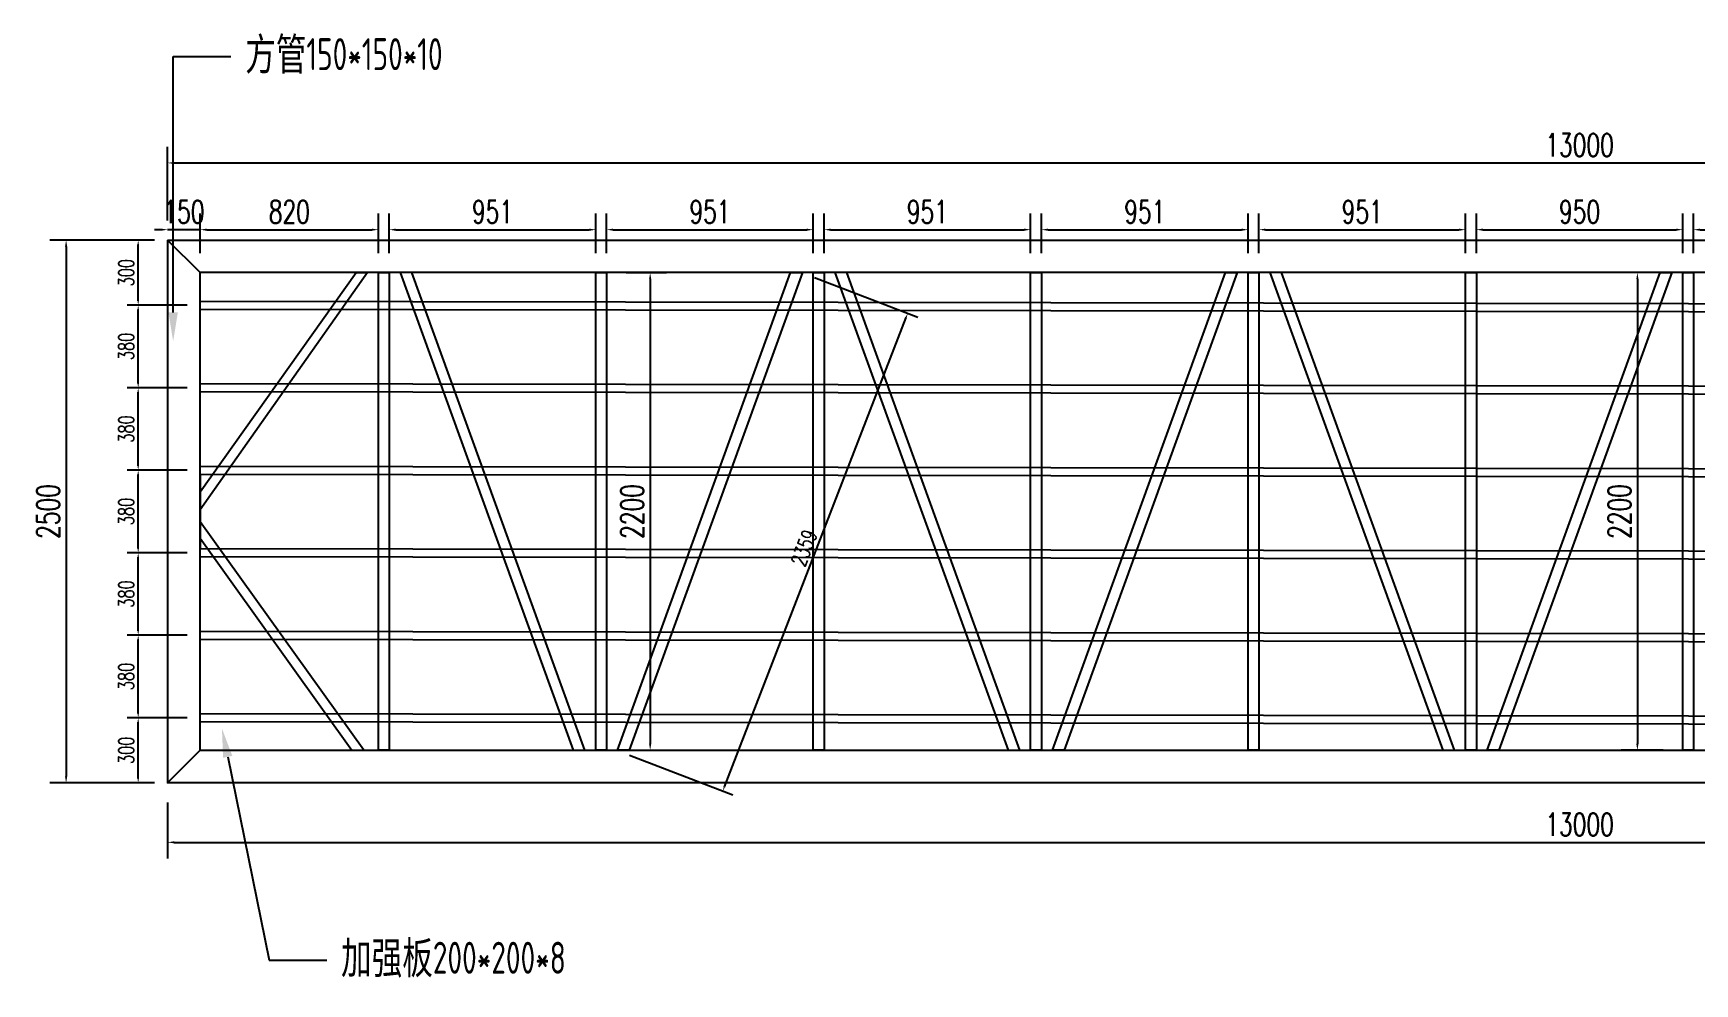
# Model space of a CAD drawing. Header units: millimetres. Extents: x -2430464 to 225692, y -180 to 1805330.
# Drawn here: x -681324 to -673674, y 476165 to 480543 of the extents above; entities that cross this region are included whole.
import ezdxf
from ezdxf import colors
from ezdxf.entities.mleader import LeaderData, LeaderLine
from ezdxf.math import Vec2, Vec3

# ---------------------------------------------------------------- set-up
doc = ezdxf.new("R2010")
doc.units = ezdxf.units.MM
doc.header["$LTSCALE"] = 1000
doc.layers.get('0').update_dxf_attribs({"linetype": 'CONTINUOUS'})
doc.layers.get('DEFPOINTS').update_dxf_attribs({"linetype": 'CONTINUOUS'})
for name, color, linetype in [('W-bridge approach引桥', 4, 'CONTINUOUS'), ('方管150X150X12', 3, 'CONTINUOUS'), ('结构', 1, 'CONTINUOUS')]:
    doc.layers.add(name, color=color, linetype=linetype)
doc.layers.add('成片房屋', color=1, linetype='CONTINUOUS', lineweight=0)
doc.styles.get("Standard").update_dxf_attribs({"font": 'tssdeng.shx', "width": 0.7, "bigfont": 'hztxt.shx'})
doc.styles.add('STANDARD_T3', font='simplex.shx', dxfattribs={"width": 0.7, "bigfont": 'gbcbig.shx'})
doc.dimstyles.new('W&&20', dxfattribs={"dimtxt": 70, "dimasz": 20, "dimexe": 50, "dimexo": 60, "dimgap": 20, "dimtad": 1, "dimdec": 0, "dimzin": 0, "dimdsep": 46, "dimtxsty": 'STANDARD_T3', "dimcen": 0.09, "dimclrd": 1, "dimclre": 1, "dimclrt": 7, "dimazin": 2, "dimtfac": 1, "dimtdec": 0, "dimtix": 1, "dimtmove": 2, "dimatfit": 3, "dimfxl": 0, "dimtolj": 1, "dimtzin": 0, "dimarcsym": 0})
doc.dimstyles.new('W&&30', dxfattribs={"dimtxt": 105, "dimasz": 30, "dimexe": 75, "dimexo": 90, "dimgap": 30, "dimtad": 1, "dimdec": 0, "dimzin": 0, "dimdsep": 46, "dimtxsty": 'STANDARD_T3', "dimcen": 0.09, "dimclrd": 1, "dimclre": 1, "dimclrt": 7, "dimazin": 2, "dimtfac": 1, "dimtdec": 0, "dimtix": 1, "dimtmove": 2, "dimatfit": 3, "dimfxl": 0, "dimtolj": 1, "dimtzin": 0, "dimarcsym": 0})

# ---------------------------------------------------------------- blocks, each defined once
blk = doc.blocks.new('*D3013')
at = {"layer": 'DEFPOINTS', "color": 0, "transparency": 16777216}
for p in [(-678733.8, 479638), (-679684.8, 479440.1), (-678733.8, 479440.1)]:
    blk.add_point(p, dxfattribs=at)
at = {"layer": '成片房屋', "color": 1, "lineweight": -2, "transparency": 16777216}
for p, q in [((-679684.8, 479530.1), (-679684.8, 479713)), ((-678733.8, 479530.1), (-678733.8, 479713)), ((-679654.8, 479638), (-678763.8, 479638))]:
    blk.add_line(p, q, dxfattribs=at)
at = {"layer": '成片房屋', "color": 1, "transparency": 16777216}
for points in [[(-679654.8, 479643), (-679654.8, 479633), (-679684.8, 479638)], [(-678763.8, 479643), (-678763.8, 479633), (-678733.8, 479638)]]:
    blk.add_solid(points, dxfattribs=at)
at = {"layer": '成片房屋', "color": 7, "transparency": 16777216, "insert": (-679209.3, 479720.5), "char_height": 105, "attachment_point": 5, "style": 'STANDARD_T3'}
blk.add_mtext('\\A1;951', dxfattribs=at)
blk = doc.blocks.new('*D3014')
at = {"layer": 'DEFPOINTS', "color": 0, "transparency": 16777216}
for p in [(-677732.8, 479638), (-678683.8, 479440.1), (-677732.8, 479440.1)]:
    blk.add_point(p, dxfattribs=at)
at = {"layer": '成片房屋', "color": 1, "lineweight": -2, "transparency": 16777216}
for p, q in [((-678683.8, 479530.1), (-678683.8, 479713)), ((-677732.8, 479530.1), (-677732.8, 479713)), ((-678653.8, 479638), (-677762.8, 479638))]:
    blk.add_line(p, q, dxfattribs=at)
at = {"layer": '成片房屋', "color": 1, "transparency": 16777216}
for points in [[(-678653.8, 479643), (-678653.8, 479633), (-678683.8, 479638)], [(-677762.8, 479643), (-677762.8, 479633), (-677732.8, 479638)]]:
    blk.add_solid(points, dxfattribs=at)
at = {"layer": '成片房屋', "color": 7, "transparency": 16777216, "insert": (-678208.3, 479720.5), "char_height": 105, "attachment_point": 5, "style": 'STANDARD_T3'}
blk.add_mtext('\\A1;951', dxfattribs=at)
blk = doc.blocks.new('*D3015')
at = {"layer": 'DEFPOINTS', "color": 0, "transparency": 16777216}
for p in [(-676731.8, 479638), (-677682.8, 479440.1), (-676731.8, 479440.1)]:
    blk.add_point(p, dxfattribs=at)
at = {"layer": '成片房屋', "color": 1, "lineweight": -2, "transparency": 16777216}
for p, q in [((-677682.8, 479530.1), (-677682.8, 479713)), ((-676731.8, 479530.1), (-676731.8, 479713)), ((-677652.8, 479638), (-676761.8, 479638))]:
    blk.add_line(p, q, dxfattribs=at)
at = {"layer": '成片房屋', "color": 1, "transparency": 16777216}
for points in [[(-677652.8, 479643), (-677652.8, 479633), (-677682.8, 479638)], [(-676761.8, 479643), (-676761.8, 479633), (-676731.8, 479638)]]:
    blk.add_solid(points, dxfattribs=at)
at = {"layer": '成片房屋', "color": 7, "transparency": 16777216, "insert": (-677207.3, 479720.5), "char_height": 105, "attachment_point": 5, "style": 'STANDARD_T3'}
blk.add_mtext('\\A1;951', dxfattribs=at)
blk = doc.blocks.new('*D3016')
at = {"layer": 'DEFPOINTS', "color": 0, "transparency": 16777216}
for p in [(-675730.8, 479638), (-676681.8, 479440.1), (-675730.8, 479440.1)]:
    blk.add_point(p, dxfattribs=at)
at = {"layer": '成片房屋', "color": 1, "lineweight": -2, "transparency": 16777216}
for p, q in [((-676681.8, 479530.1), (-676681.8, 479713)), ((-675730.8, 479530.1), (-675730.8, 479713)), ((-676651.8, 479638), (-675760.8, 479638))]:
    blk.add_line(p, q, dxfattribs=at)
at = {"layer": '成片房屋', "color": 1, "transparency": 16777216}
for points in [[(-676651.8, 479643), (-676651.8, 479633), (-676681.8, 479638)], [(-675760.8, 479643), (-675760.8, 479633), (-675730.8, 479638)]]:
    blk.add_solid(points, dxfattribs=at)
at = {"layer": '成片房屋', "color": 7, "transparency": 16777216, "insert": (-676206.3, 479720.5), "char_height": 105, "attachment_point": 5, "style": 'STANDARD_T3'}
blk.add_mtext('\\A1;951', dxfattribs=at)
blk = doc.blocks.new('*D3017')
at = {"layer": 'DEFPOINTS', "color": 0, "transparency": 16777216}
for p in [(-674729.8, 479638), (-675680.8, 479440.1), (-674729.8, 479440.1)]:
    blk.add_point(p, dxfattribs=at)
at = {"layer": '成片房屋', "color": 1, "lineweight": -2, "transparency": 16777216}
for p, q in [((-675680.8, 479530.1), (-675680.8, 479713)), ((-674729.8, 479530.1), (-674729.8, 479713)), ((-675650.8, 479638), (-674759.8, 479638))]:
    blk.add_line(p, q, dxfattribs=at)
at = {"layer": '成片房屋', "color": 1, "transparency": 16777216}
for points in [[(-675650.8, 479643), (-675650.8, 479633), (-675680.8, 479638)], [(-674759.8, 479643), (-674759.8, 479633), (-674729.8, 479638)]]:
    blk.add_solid(points, dxfattribs=at)
at = {"layer": '成片房屋', "color": 7, "transparency": 16777216, "insert": (-675205.3, 479720.5), "char_height": 105, "attachment_point": 5, "style": 'STANDARD_T3'}
blk.add_mtext('\\A1;951', dxfattribs=at)
blk = doc.blocks.new('*D3018')
at = {"layer": 'DEFPOINTS', "color": 0, "transparency": 16777216}
for p in [(-673729.8, 479638), (-674679.8, 479440.1), (-673729.8, 479440.1)]:
    blk.add_point(p, dxfattribs=at)
at = {"layer": '成片房屋', "color": 1, "lineweight": -2, "transparency": 16777216}
for p, q in [((-674679.8, 479530.1), (-674679.8, 479713)), ((-673729.8, 479530.1), (-673729.8, 479713)), ((-674649.8, 479638), (-673759.8, 479638))]:
    blk.add_line(p, q, dxfattribs=at)
at = {"layer": '成片房屋', "color": 1, "transparency": 16777216}
for points in [[(-674649.8, 479643), (-674649.8, 479633), (-674679.8, 479638)], [(-673759.8, 479643), (-673759.8, 479633), (-673729.8, 479638)]]:
    blk.add_solid(points, dxfattribs=at)
at = {"layer": '成片房屋', "color": 7, "transparency": 16777216, "insert": (-674204.8, 479720.5), "char_height": 105, "attachment_point": 5, "style": 'STANDARD_T3'}
blk.add_mtext('\\A1;950', dxfattribs=at)
blk = doc.blocks.new('*D3022')
at = {"layer": 'DEFPOINTS', "color": 0, "transparency": 16777216}
for p in [(-679734.8, 479638), (-680554.8, 479440.1), (-679734.8, 479440.1)]:
    blk.add_point(p, dxfattribs=at)
at = {"layer": '成片房屋', "color": 1, "lineweight": -2, "transparency": 16777216}
for p, q in [((-680554.8, 479530.1), (-680554.8, 479713)), ((-679734.8, 479530.1), (-679734.8, 479713)), ((-680524.8, 479638), (-679764.8, 479638))]:
    blk.add_line(p, q, dxfattribs=at)
at = {"layer": '成片房屋', "color": 1, "transparency": 16777216}
for points in [[(-680524.8, 479643), (-680524.8, 479633), (-680554.8, 479638)], [(-679764.8, 479643), (-679764.8, 479633), (-679734.8, 479638)]]:
    blk.add_solid(points, dxfattribs=at)
at = {"layer": '成片房屋', "color": 7, "transparency": 16777216, "insert": (-680144.8, 479720.5), "char_height": 105, "attachment_point": 5, "style": 'STANDARD_T3'}
blk.add_mtext('\\A1;820', dxfattribs=at)
blk = doc.blocks.new('*D2888')
at = {"layer": 'DEFPOINTS', "color": 0, "transparency": 16777216}
for p in [(-680704.8, 479638), (-680704.8, 479590.1), (-680554.8, 479440.1)]:
    blk.add_point(p, dxfattribs=at)
at = {"layer": '成片房屋', "color": 1, "lineweight": -2, "transparency": 16777216}
for p, q in [((-680704.8, 479680.1), (-680704.8, 479713)), ((-680554.8, 479530.1), (-680554.8, 479713)), ((-680734.8, 479638), (-680764.8, 479638)), ((-680554.8, 479638), (-680704.8, 479638)), ((-680524.8, 479638), (-680494.8, 479638))]:
    blk.add_line(p, q, dxfattribs=at)
at = {"layer": '成片房屋', "color": 1, "transparency": 16777216}
for points in [[(-680734.8, 479643), (-680734.8, 479633), (-680704.8, 479638)], [(-680524.8, 479643), (-680524.8, 479633), (-680554.8, 479638)]]:
    blk.add_solid(points, dxfattribs=at)
at = {"layer": '成片房屋', "color": 7, "transparency": 16777216, "insert": (-680629.8, 479720.5), "char_height": 105, "attachment_point": 5, "style": 'STANDARD_T3'}
blk.add_mtext('\\A1;150', dxfattribs=at)
blk = doc.blocks.new('*D2889')
at = {"layer": 'DEFPOINTS', "color": 0, "transparency": 16777216}
for p in [(-680704.8, 477090.1), (-667704.8, 477090.1), (-667704.8, 476816.2)]:
    blk.add_point(p, dxfattribs=at)
at = {"layer": '成片房屋', "color": 1, "lineweight": -2, "transparency": 16777216}
for p, q in [((-680704.8, 477000.1), (-680704.8, 476741.2)), ((-667704.8, 477000.1), (-667704.8, 476741.2)), ((-680674.8, 476816.2), (-667734.8, 476816.2))]:
    blk.add_line(p, q, dxfattribs=at)
at = {"layer": '成片房屋', "color": 1, "transparency": 16777216}
for points in [[(-680674.8, 476821.2), (-680674.8, 476811.2), (-680704.8, 476816.2)], [(-667734.8, 476821.2), (-667734.8, 476811.2), (-667704.8, 476816.2)]]:
    blk.add_solid(points, dxfattribs=at)
at = {"layer": '成片房屋', "color": 7, "transparency": 16777216, "insert": (-674204.8, 476898.7), "char_height": 105, "attachment_point": 5, "style": 'STANDARD_T3'}
blk.add_mtext('\\A1;13000', dxfattribs=at)
blk = doc.blocks.new('*D3024')
at = {"layer": 'DEFPOINTS', "color": 0, "transparency": 16777216}
for p in [(-678683.8, 479440.1), (-678683.8, 477240.1), (-678483.5, 477240.1)]:
    blk.add_point(p, dxfattribs=at)
at = {"layer": '成片房屋', "color": 1, "lineweight": -2, "transparency": 16777216}
for p, q in [((-678593.8, 479440.1), (-678408.5, 479440.1)), ((-678483.5, 479410.1), (-678483.5, 477270.1)), ((-678593.8, 477240.1), (-678408.5, 477240.1))]:
    blk.add_line(p, q, dxfattribs=at)
at = {"layer": '成片房屋', "color": 1, "transparency": 16777216}
for points in [[(-678488.5, 479410.1), (-678478.5, 479410.1), (-678483.5, 479440.1)], [(-678488.5, 477270.1), (-678478.5, 477270.1), (-678483.5, 477240.1)]]:
    blk.add_solid(points, dxfattribs=at)
at = {"layer": '成片房屋', "color": 7, "transparency": 16777216, "insert": (-678566, 478340.1), "char_height": 105, "attachment_point": 5, "rotation": 90, "style": 'STANDARD_T3'}
blk.add_mtext('\\A1;2200', dxfattribs=at)
blk = doc.blocks.new('*D3025')
at = {"layer": 'DEFPOINTS', "color": 0, "transparency": 16777216}
for p in [(-673779.8, 479440.1), (-673938.5, 477240.1), (-673729.8, 477240.1)]:
    blk.add_point(p, dxfattribs=at)
at = {"layer": '成片房屋', "color": 1, "lineweight": -2, "transparency": 16777216}
for p, q in [((-673869.8, 479440.1), (-674013.5, 479440.1)), ((-673938.5, 479410.1), (-673938.5, 477270.1)), ((-673819.8, 477240.1), (-674013.5, 477240.1))]:
    blk.add_line(p, q, dxfattribs=at)
at = {"layer": '成片房屋', "color": 1, "transparency": 16777216}
for points in [[(-673943.5, 479410.1), (-673933.5, 479410.1), (-673938.5, 479440.1)], [(-673943.5, 477270.1), (-673933.5, 477270.1), (-673938.5, 477240.1)]]:
    blk.add_solid(points, dxfattribs=at)
at = {"layer": '成片房屋', "color": 7, "transparency": 16777216, "insert": (-674021, 478340.1), "char_height": 105, "attachment_point": 5, "rotation": 90, "style": 'STANDARD_T3'}
blk.add_mtext('\\A1;2200', dxfattribs=at)
blk = doc.blocks.new('*D3026')
at = {"layer": 'DEFPOINTS', "color": 0, "transparency": 16777216}
for p in [(-667704.8, 479945.3), (-680704.8, 479590.1), (-667704.8, 479590.1)]:
    blk.add_point(p, dxfattribs=at)
at = {"layer": '成片房屋', "color": 1, "lineweight": -2, "transparency": 16777216}
for p, q in [((-680704.8, 479680.1), (-680704.8, 480020.3)), ((-667704.8, 479680.1), (-667704.8, 480020.3)), ((-680674.8, 479945.3), (-667734.8, 479945.3))]:
    blk.add_line(p, q, dxfattribs=at)
at = {"layer": '成片房屋', "color": 1, "transparency": 16777216}
for points in [[(-680674.8, 479950.3), (-680674.8, 479940.3), (-680704.8, 479945.3)], [(-667734.8, 479950.3), (-667734.8, 479940.3), (-667704.8, 479945.3)]]:
    blk.add_solid(points, dxfattribs=at)
at = {"layer": '成片房屋', "color": 7, "transparency": 16777216, "insert": (-674204.8, 480027.8), "char_height": 105, "attachment_point": 5, "style": 'STANDARD_T3'}
blk.add_mtext('\\A1;13000', dxfattribs=at)
blk = doc.blocks.new('*D3029')
at = {"layer": 'DEFPOINTS', "color": 0, "transparency": 16777216}
for p in [(-680704.8, 479590.1), (-681172.3, 477090.1), (-680704.8, 477090.1)]:
    blk.add_point(p, dxfattribs=at)
at = {"layer": '成片房屋', "color": 1, "lineweight": -2, "transparency": 16777216}
for p, q in [((-680794.8, 479590.1), (-681247.3, 479590.1)), ((-681172.3, 479560.1), (-681172.3, 477120.1)), ((-680794.8, 477090.1), (-681247.3, 477090.1))]:
    blk.add_line(p, q, dxfattribs=at)
at = {"layer": '成片房屋', "color": 1, "transparency": 16777216}
for points in [[(-681177.3, 479560.1), (-681167.3, 479560.1), (-681172.3, 479590.1)], [(-681177.3, 477120.1), (-681167.3, 477120.1), (-681172.3, 477090.1)]]:
    blk.add_solid(points, dxfattribs=at)
at = {"layer": '成片房屋', "color": 7, "transparency": 16777216, "insert": (-681254.8, 478340.1), "char_height": 105, "attachment_point": 5, "rotation": 90, "style": 'STANDARD_T3'}
blk.add_mtext('\\A1;2500', dxfattribs=at)
blk = doc.blocks.new('*D3053')
at = {"layer": 'DEFPOINTS', "color": 0, "transparency": 16777216}
for p in [(-672729.8, 479638), (-673679.8, 479440.1), (-672729.8, 479440.1)]:
    blk.add_point(p, dxfattribs=at)
at = {"layer": '成片房屋', "color": 1, "lineweight": -2, "transparency": 16777216}
for p, q in [((-673679.8, 479530.1), (-673679.8, 479713)), ((-672729.8, 479530.1), (-672729.8, 479713)), ((-673649.8, 479638), (-672759.8, 479638))]:
    blk.add_line(p, q, dxfattribs=at)
at = {"layer": '成片房屋', "color": 1, "transparency": 16777216}
for points in [[(-673649.8, 479643), (-673649.8, 479633), (-673679.8, 479638)], [(-672759.8, 479643), (-672759.8, 479633), (-672729.8, 479638)]]:
    blk.add_solid(points, dxfattribs=at)
at = {"layer": '成片房屋', "color": 7, "transparency": 16777216, "insert": (-673204.8, 479720.5), "char_height": 105, "attachment_point": 5, "style": 'STANDARD_T3'}
blk.add_mtext('\\A1;950', dxfattribs=at)
blk = doc.blocks.new('*D3054')
at = {"layer": 'DEFPOINTS', "color": 0, "transparency": 16777216}
for p in [(-677782.8, 479440.1), (-677298.1, 479252.6), (-678633.8, 477240.1)]:
    blk.add_point(p, dxfattribs=at)
at = {"layer": '方管150X150X12', "color": 1, "lineweight": -2, "transparency": 16777216}
for p, q in [((-677726.9, 479418.4), (-677251.5, 479234.5)), ((-678141.9, 477071.2), (-677305.3, 479233.9)), ((-678577.9, 477218.4), (-678102.5, 477034.5))]:
    blk.add_line(p, q, dxfattribs=at)
at = {"layer": '方管150X150X12', "color": 1, "transparency": 16777216}
for points in [[(-677308.4, 479235.1), (-677302.2, 479232.7), (-677298.1, 479252.6)], [(-678145, 477072.4), (-678138.8, 477070), (-678149.1, 477052.6)]]:
    blk.add_solid(points, dxfattribs=at)
at = {"layer": '方管150X150X12', "color": 7, "transparency": 16777216, "insert": (-677774.9, 478172.4), "char_height": 70, "attachment_point": 5, "rotation": 68.85262, "style": 'STANDARD_T3'}
blk.add_mtext('\\A1;2359', dxfattribs=at)
blk = doc.blocks.new('*D3060')
at = {"layer": 'DEFPOINTS', "color": 0, "transparency": 16777216}
for p in [(-680840.5, 477390.1), (-680554.8, 477390.1), (-680704.8, 477090.1)]:
    blk.add_point(p, dxfattribs=at)
at = {"layer": '方管150X150X12', "color": 1, "lineweight": -2, "transparency": 16777216}
for p, q in [((-680614.8, 477390.1), (-680890.5, 477390.1)), ((-680840.5, 477110.1), (-680840.5, 477370.1)), ((-680764.8, 477090.1), (-680890.5, 477090.1))]:
    blk.add_line(p, q, dxfattribs=at)
at = {"layer": '方管150X150X12', "color": 1, "transparency": 16777216}
for points in [[(-680843.8, 477370.1), (-680837.1, 477370.1), (-680840.5, 477390.1)], [(-680843.8, 477110.1), (-680837.1, 477110.1), (-680840.5, 477090.1)]]:
    blk.add_solid(points, dxfattribs=at)
at = {"layer": '方管150X150X12', "color": 7, "transparency": 16777216, "insert": (-680895.5, 477240.1), "char_height": 70, "attachment_point": 5, "rotation": 90, "style": 'STANDARD_T3'}
blk.add_mtext('\\A1;300', dxfattribs=at)
blk = doc.blocks.new('*U2831')
at = {"layer": 'W-bridge approach引桥', "color": 0}
blk.add_lwpolyline([(-6363, 29), (6363, 9), (6363, -29), (-6363, -9)], close=True, dxfattribs=at)
blk = doc.blocks.new('*U2832')
at = {"color": 0, "linetype": 'ByBlock', "lineweight": -2, "transparency": 16777216}
for p in [(0, 0), (0, -380), (0, -760), (0, -1140), (0, -1520), (0, -1900)]:
    blk.add_blockref('*U2831', p, dxfattribs=at)
blk = doc.blocks.new('*D3169')
at = {"layer": 'DEFPOINTS', "color": 0, "transparency": 16777216}
for p in [(-680840.5, 477770.1), (-680554.8, 477770.1), (-680554.8, 477390.1)]:
    blk.add_point(p, dxfattribs=at)
at = {"layer": '方管150X150X12', "color": 1, "lineweight": -2, "transparency": 16777216}
for p, q in [((-680614.8, 477770.1), (-680890.5, 477770.1)), ((-680840.5, 477410.1), (-680840.5, 477750.1)), ((-680614.8, 477390.1), (-680890.5, 477390.1))]:
    blk.add_line(p, q, dxfattribs=at)
at = {"layer": '方管150X150X12', "color": 1, "transparency": 16777216}
for points in [[(-680843.8, 477750.1), (-680837.1, 477750.1), (-680840.5, 477770.1)], [(-680843.8, 477410.1), (-680837.1, 477410.1), (-680840.5, 477390.1)]]:
    blk.add_solid(points, dxfattribs=at)
at = {"layer": '方管150X150X12', "color": 7, "transparency": 16777216, "insert": (-680895.5, 477580.1), "char_height": 70, "attachment_point": 5, "rotation": 90, "style": 'STANDARD_T3'}
blk.add_mtext('\\A1;380', dxfattribs=at)
blk = doc.blocks.new('*D3170')
at = {"layer": 'DEFPOINTS', "color": 0, "transparency": 16777216}
for p in [(-680840.5, 478150.1), (-680554.8, 478150.1), (-680554.8, 477770.1)]:
    blk.add_point(p, dxfattribs=at)
at = {"layer": '方管150X150X12', "color": 1, "lineweight": -2, "transparency": 16777216}
for p, q in [((-680614.8, 478150.1), (-680890.5, 478150.1)), ((-680840.5, 477790.1), (-680840.5, 478130.1)), ((-680614.8, 477770.1), (-680890.5, 477770.1))]:
    blk.add_line(p, q, dxfattribs=at)
at = {"layer": '方管150X150X12', "color": 1, "transparency": 16777216}
for points in [[(-680843.8, 478130.1), (-680837.1, 478130.1), (-680840.5, 478150.1)], [(-680843.8, 477790.1), (-680837.1, 477790.1), (-680840.5, 477770.1)]]:
    blk.add_solid(points, dxfattribs=at)
at = {"layer": '方管150X150X12', "color": 7, "transparency": 16777216, "insert": (-680895.5, 477960.1), "char_height": 70, "attachment_point": 5, "rotation": 90, "style": 'STANDARD_T3'}
blk.add_mtext('\\A1;380', dxfattribs=at)
blk = doc.blocks.new('*D3171')
at = {"layer": 'DEFPOINTS', "color": 0, "transparency": 16777216}
for p in [(-680840.5, 478530.1), (-680554.8, 478530.1), (-680554.8, 478150.1)]:
    blk.add_point(p, dxfattribs=at)
at = {"layer": '方管150X150X12', "color": 1, "lineweight": -2, "transparency": 16777216}
for p, q in [((-680614.8, 478530.1), (-680890.5, 478530.1)), ((-680840.5, 478170.1), (-680840.5, 478510.1)), ((-680614.8, 478150.1), (-680890.5, 478150.1))]:
    blk.add_line(p, q, dxfattribs=at)
at = {"layer": '方管150X150X12', "color": 1, "transparency": 16777216}
for points in [[(-680843.8, 478510.1), (-680837.1, 478510.1), (-680840.5, 478530.1)], [(-680843.8, 478170.1), (-680837.1, 478170.1), (-680840.5, 478150.1)]]:
    blk.add_solid(points, dxfattribs=at)
at = {"layer": '方管150X150X12', "color": 7, "transparency": 16777216, "insert": (-680895.5, 478340.1), "char_height": 70, "attachment_point": 5, "rotation": 90, "style": 'STANDARD_T3'}
blk.add_mtext('\\A1;380', dxfattribs=at)
blk = doc.blocks.new('*D3172')
at = {"layer": 'DEFPOINTS', "color": 0, "transparency": 16777216}
for p in [(-680840.5, 478910.1), (-680554.8, 478910.1), (-680554.8, 478530.1)]:
    blk.add_point(p, dxfattribs=at)
at = {"layer": '方管150X150X12', "color": 1, "lineweight": -2, "transparency": 16777216}
for p, q in [((-680614.8, 478910.1), (-680890.5, 478910.1)), ((-680840.5, 478550.1), (-680840.5, 478890.1)), ((-680614.8, 478530.1), (-680890.5, 478530.1))]:
    blk.add_line(p, q, dxfattribs=at)
at = {"layer": '方管150X150X12', "color": 1, "transparency": 16777216}
for points in [[(-680843.8, 478890.1), (-680837.1, 478890.1), (-680840.5, 478910.1)], [(-680843.8, 478550.1), (-680837.1, 478550.1), (-680840.5, 478530.1)]]:
    blk.add_solid(points, dxfattribs=at)
at = {"layer": '方管150X150X12', "color": 7, "transparency": 16777216, "insert": (-680895.5, 478720.1), "char_height": 70, "attachment_point": 5, "rotation": 90, "style": 'STANDARD_T3'}
blk.add_mtext('\\A1;380', dxfattribs=at)
blk = doc.blocks.new('*D3173')
at = {"layer": 'DEFPOINTS', "color": 0, "transparency": 16777216}
for p in [(-680840.5, 479290.1), (-680554.8, 479290.1), (-680554.8, 478910.1)]:
    blk.add_point(p, dxfattribs=at)
at = {"layer": '方管150X150X12', "color": 1, "lineweight": -2, "transparency": 16777216}
for p, q in [((-680614.8, 479290.1), (-680890.5, 479290.1)), ((-680840.5, 478930.1), (-680840.5, 479270.1)), ((-680614.8, 478910.1), (-680890.5, 478910.1))]:
    blk.add_line(p, q, dxfattribs=at)
at = {"layer": '方管150X150X12', "color": 1, "transparency": 16777216}
for points in [[(-680843.8, 479270.1), (-680837.1, 479270.1), (-680840.5, 479290.1)], [(-680843.8, 478930.1), (-680837.1, 478930.1), (-680840.5, 478910.1)]]:
    blk.add_solid(points, dxfattribs=at)
at = {"layer": '方管150X150X12', "color": 7, "transparency": 16777216, "insert": (-680895.5, 479100.1), "char_height": 70, "attachment_point": 5, "rotation": 90, "style": 'STANDARD_T3'}
blk.add_mtext('\\A1;380', dxfattribs=at)
blk = doc.blocks.new('*D3174')
at = {"layer": 'DEFPOINTS', "color": 0, "transparency": 16777216}
for p in [(-680840.5, 479590.1), (-680704.8, 479590.1), (-680554.8, 479290.1)]:
    blk.add_point(p, dxfattribs=at)
at = {"layer": '方管150X150X12', "color": 1, "lineweight": -2, "transparency": 16777216}
for p, q in [((-680764.8, 479590.1), (-680890.5, 479590.1)), ((-680840.5, 479310.1), (-680840.5, 479570.1)), ((-680614.8, 479290.1), (-680890.5, 479290.1))]:
    blk.add_line(p, q, dxfattribs=at)
at = {"layer": '方管150X150X12', "color": 1, "transparency": 16777216}
for points in [[(-680843.8, 479570.1), (-680837.1, 479570.1), (-680840.5, 479590.1)], [(-680843.8, 479310.1), (-680837.1, 479310.1), (-680840.5, 479290.1)]]:
    blk.add_solid(points, dxfattribs=at)
at = {"layer": '方管150X150X12', "color": 7, "transparency": 16777216, "insert": (-680895.5, 479440.1), "char_height": 70, "attachment_point": 5, "rotation": 90, "style": 'STANDARD_T3'}
blk.add_mtext('\\A1;300', dxfattribs=at)

msp = doc.modelspace()

# ---------------------------------------------------------------- linework, layer by layer
msp.add_line((-680554.81, 478511.07), (-680554.78, 478169.07))
at = {"layer": '方管150X150X12'}
for points in [[(-680704.81, 479590.07), (-667704.81, 479590.07), (-667704.81, 479440.07), (-680554.81, 479440.07)], [(-680704.81, 479590.07), (-680704.81, 477090.07), (-680554.81, 477240.07), (-680554.81, 479440.07)], [(-680554.81, 477240.07), (-667704.81, 477240.07), (-667704.81, 477090.07), (-680704.81, 477090.07)]]:
    msp.add_lwpolyline(points, close=True, dxfattribs=at)
at = {"layer": '结构'}
for points in [[(-679785.51, 479440.07), (-680554.81, 478348.33), (-680554.81, 478430.49), (-679837.64, 479440.07)], [(-679684.81, 479440.07), (-679684.81, 477240.07), (-679734.81, 477240.07), (-679734.81, 479440.07)], [(-679634.81, 479440.07), (-678837.99, 477240.07), (-678783.81, 477240.07), (-679580.6, 479440.07)], [(-678683.81, 479440.07), (-678683.81, 477240.07), (-678733.81, 477240.07), (-678733.81, 479440.07)], [(-677782.81, 479440.07), (-678579.64, 477240.07), (-678633.81, 477240.07), (-677837.02, 479440.07)], [(-677682.81, 479440.07), (-677682.81, 477240.07), (-677732.81, 477240.07), (-677732.81, 479440.07)], [(-677632.81, 479440.07), (-676835.99, 477240.07), (-676781.81, 477240.07), (-677578.6, 479440.07)], [(-676681.81, 479440.07), (-676681.81, 477240.07), (-676731.81, 477240.07), (-676731.81, 479440.07)], [(-675780.81, 479440.07), (-676577.64, 477240.07), (-676631.81, 477240.07), (-675835.02, 479440.07)], [(-675680.81, 479440.07), (-675680.81, 477240.07), (-675730.81, 477240.07), (-675730.81, 479440.07)], [(-675630.81, 479440.07), (-674833.99, 477240.07), (-674779.81, 477240.07), (-675576.6, 479440.07)], [(-674679.81, 479440.07), (-674679.81, 477240.07), (-674729.81, 477240.07), (-674729.81, 479440.07)], [(-673779.81, 479440.07), (-674576.64, 477240.07), (-674630.81, 477240.07), (-673834.02, 479440.07)], [(-673679.81, 479440.07), (-673679.81, 477240.07), (-673729.81, 477240.07), (-673729.81, 479440.07)], [(-679801.95, 477240.07), (-680554.81, 478292.82), (-680554.81, 478216.49), (-679857.14, 477240.07)]]:
    msp.add_lwpolyline(points, close=True, dxfattribs=at)

# ---------------------------------------------------------------- block references
msp.add_blockref('*U2832', (-674191.81, 479280.07))

# ---------------------------------------------------------------- dimensions: what is measured, and where the dimension line sits
at = {"layer": '成片房屋', "color": 1}
for base, p1, p2, picture, middle in [((-667704.81, 479945.31), (-680704.81, 479590.07), (-667704.81, 479590.07), '*D3026', (-674204.81, 480027.81)), ((-680704.81, 479638.04), (-680554.81, 479440.07), (-680704.81, 479590.07), '*D2888', (-680629.81, 479720.54)), ((-679734.81, 479638.04), (-680554.81, 479440.07), (-679734.81, 479440.07), '*D3022', (-680144.81, 479720.54)), ((-678733.81, 479638.04), (-679684.81, 479440.07), (-678733.81, 479440.07), '*D3013', (-679209.31, 479720.54)), ((-677732.81, 479638.04), (-678683.81, 479440.07), (-677732.81, 479440.07), '*D3014', (-678208.31, 479720.54)), ((-676731.81, 479638.04), (-677682.81, 479440.07), (-676731.81, 479440.07), '*D3015', (-677207.31, 479720.54)), ((-675730.81, 479638.04), (-676681.81, 479440.07), (-675730.81, 479440.07), '*D3016', (-676206.31, 479720.54)), ((-674729.81, 479638.04), (-675680.81, 479440.07), (-674729.81, 479440.07), '*D3017', (-675205.31, 479720.54)), ((-673729.81, 479638.04), (-674679.81, 479440.07), (-673729.81, 479440.07), '*D3018', (-674204.81, 479720.54)), ((-672729.81, 479638.04), (-673679.81, 479440.07), (-672729.81, 479440.07), '*D3053', (-673204.81, 479720.54)), ((-667704.81, 476816.18), (-680704.81, 477090.07), (-667704.81, 477090.07), '*D2889', (-674204.81, 476898.68))]:
    dim = msp.add_linear_dim(base=base, p1=p1, p2=p2, dimstyle='W&&30', dxfattribs=at)
    dim.commit()
    dim.dimension.update_dxf_attribs({"geometry": picture, "text_midpoint": middle})
for base, p1, p2, picture, middle in [((-681172.28, 477090.07), (-680704.81, 479590.07), (-680704.81, 477090.07), '*D3029', (-681254.78, 478340.07)), ((-673938.54, 477240.07), (-673779.81, 479440.07), (-673729.81, 477240.07), '*D3025', (-674021.04, 478340.07))]:
    dim = msp.add_linear_dim(base=base, p1=p1, p2=p2, angle=90, dimstyle='W&&30', dxfattribs=at)
    dim.commit()
    dim.dimension.update_dxf_attribs({"geometry": picture, "text_midpoint": middle})
dim = msp.add_aligned_dim(p1=(-678683.81, 479440.07), p2=(-678683.81, 477240.07), distance=200.35, dimstyle='W&&30', dxfattribs=at)
dim.commit()
dim.dimension.update_dxf_attribs({"geometry": '*D3024', "text_midpoint": (-678565.96, 478340.07)})
at = {"layer": '方管150X150X12'}
for base, p1, p2, picture, middle in [((-680840.46, 479590.07), (-680554.81, 479290.07), (-680704.81, 479590.07), '*D3174', (-680895.46, 479440.07)), ((-680840.46, 479290.07), (-680554.81, 478910.07), (-680554.81, 479290.07), '*D3173', (-680895.46, 479100.07)), ((-680840.46, 478910.07), (-680554.81, 478530.07), (-680554.81, 478910.07), '*D3172', (-680895.46, 478720.07)), ((-680840.46, 478530.07), (-680554.81, 478150.07), (-680554.81, 478530.07), '*D3171', (-680895.46, 478340.07)), ((-680840.46, 478150.07), (-680554.81, 477770.07), (-680554.81, 478150.07), '*D3170', (-680895.46, 477960.07)), ((-680840.46, 477770.07), (-680554.81, 477390.07), (-680554.81, 477770.07), '*D3169', (-680895.46, 477580.07)), ((-680840.46, 477390.07), (-680704.81, 477090.07), (-680554.81, 477390.07), '*D3060', (-680895.46, 477240.07))]:
    dim = msp.add_linear_dim(base=base, p1=p1, p2=p2, angle=90, dimstyle='W&&20', dxfattribs=at)
    dim.commit()
    dim.dimension.update_dxf_attribs({"geometry": picture, "text_midpoint": middle})
dim = msp.add_aligned_dim(p1=(-678633.81, 477240.07), p2=(-677782.81, 479440.07), distance=-519.69, dimstyle='W&&20', dxfattribs=at)
dim.commit()
dim.dimension.update_dxf_attribs({"geometry": '*D3054', "text_midpoint": (-677774.91, 478172.43)})

# ---------------------------------------------------------------- leaders
at = {"color": 3}
ml = msp.add_multileader_mtext('Standard', dxfattribs=at)
ml.set_content('{\\fSimSun|b0|i0|c134|p2;方管}150*150*10 ', color=3)
ml.set_leader_properties()
ml.build(insert=Vec2(0, 0))
ml.multileader.update_dxf_attribs({"dogleg_length": 265.42, "arrow_head_size": 132.71})
ctx = ml.context
ctx.base_point, ctx.char_height, ctx.arrow_head_size, ctx.landing_gap_size, ctx.plane_origin = Vec3(-680414.12, 480435.79), 147.456, 132.71, 66.36, Vec3(-681679.55, 487724.6)
notes = []
notes.append((ctx, [(0, (1, 1, 0), (-680679.55, 480435.79), (1, 0), 265.42, [(0, [(-680679.55, 479124.46)], 0, [])])]))
ctx.mtext.insert, ctx.mtext.flow_direction = Vec3(-680347.77, 480520.17), 5
ml = msp.add_multileader_mtext('Standard', dxfattribs=at)
ml.set_content('{\\fSimSun|b0|i0|c134|p2;加强板}200*200*8 ', color=3)
ml.set_leader_properties()
ml.build(insert=Vec2(0, 0))
ml.multileader.update_dxf_attribs({"dogleg_length": 265.42, "arrow_head_size": 132.71})
ctx = ml.context
ctx.base_point, ctx.char_height, ctx.arrow_head_size, ctx.landing_gap_size, ctx.plane_origin = Vec3(-679972.73, 476273.57), 147.456, 132.71, 66.36, Vec3(-680290.76, 483721.61)
notes.append((ctx, [(1, (1, 1, 0), (-680238.15, 476273.57), (1, 0), 265.42, [(0, [(-680454.81, 477340.07)], 0, [])])]))
ctx.mtext.insert, ctx.mtext.flow_direction = Vec3(-679906.38, 476358.36), 5
for ctx, leaders in notes:
    for number, flags, end, landing, length, lines in leaders:
        leader = LeaderData()
        leader.index, (leader.has_last_leader_line, leader.has_dogleg_vector, leader.attachment_direction) = number, flags
        leader.last_leader_point, leader.dogleg_vector, leader.dogleg_length = Vec3(end), Vec3(landing), length
        for number, points, colour, breaks in lines:
            line = LeaderLine()
            line.index, line.vertices, line.color, line.breaks = number, Vec3.list(points), colors.encode_raw_color(colour), breaks
            leader.lines.append(line)
        ctx.leaders.append(leader)

doc.saveas('drawing.dxf')
